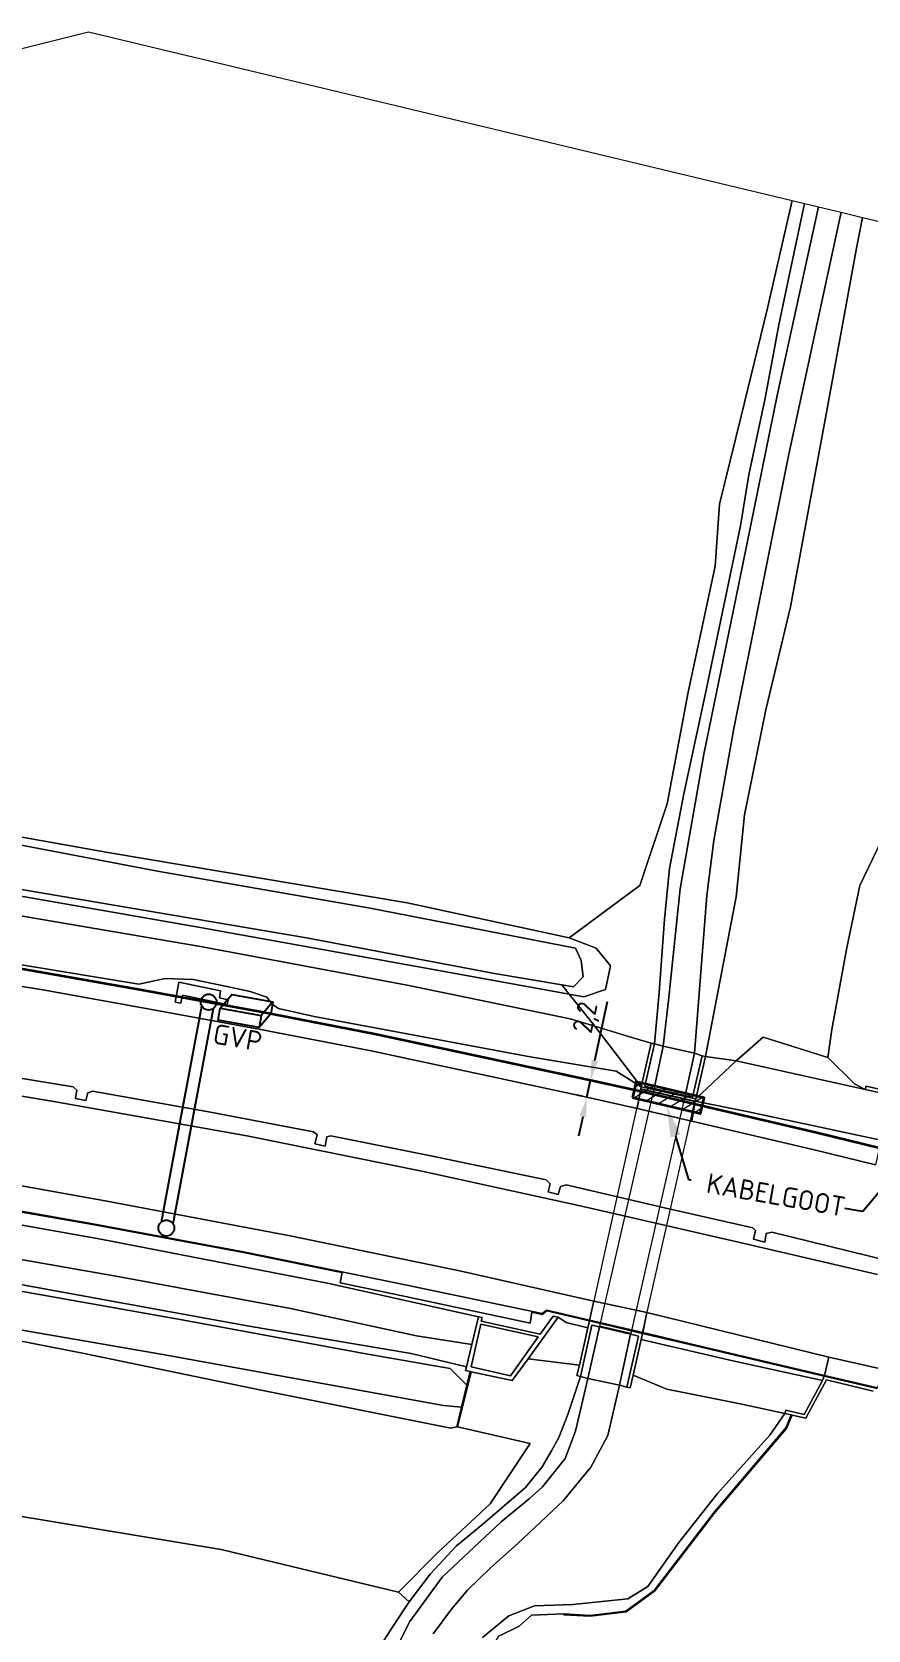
# Model space of a CAD drawing. Header units: metres. Extents: x 112942 to 118371, y 496117 to 499046.
# Drawn here: x 116852.3 to 116957.3, y 497158.4 to 497359 of the extents above; entities that cross this region are included whole.
import ezdxf
from ezdxf import colors
from ezdxf.entities.mleader import LeaderData, LeaderLine
from ezdxf.enums import TextEntityAlignment as Align
from ezdxf.math import Vec2, Vec3

# ---------------------------------------------------------------- set-up
doc = ezdxf.new("R2010")
doc.units = ezdxf.units.M
for name, color, linetype, lineweight in [('B-WE-OG-TOPOKAART-G', 7, 'Continuous', 18), ('N-WE-KL-AANPIJLING-T25', 7, 'Continuous', 25), ('N-WE-KL-DATA-T18', 1, 'Continuous', 18), ('N-WE-KL-DATA-T25', 7, 'Continuous', 25), ('N-WE-KL-DATA_GLASVEZEL-G', 90, 'KL-GLASVEZEL-N', 35), ('N-WE-KL-DATA_GLASVEZEL-M', 7, 'Continuous', 18), ('N-WE-KL-DATA_GLASVEZEL_KAST_PUTKAST-S', 90, 'Continuous', 25), ('N-WE-KL-DATA_KABELGOOT-A', 92, 'Continuous', 18), ('N-WE-KL-DATA_KABELGOOT-G', 90, 'Continuous', 35), ('N-WE-VW-BEWEGWIJZERING_DRAAGCONSTRUCTIE_PORTAAL-G', 7, 'Continuous', 25)]:
    doc.layers.add(name, color=color, linetype=linetype, lineweight=lineweight)
doc.styles.add('ISO', font='isocp.shx')
doc.styles.add('NLCS-ISO', font='NLCS-ISO.ttf')
doc.styles.add('NLCS-ISO-T25', font='NLCS-ISO.ttf', dxfattribs={"height": 2.5})
doc.linetypes.add('KL-GLASVEZEL-N', pattern='A,4,-1,[101,NLCS.SHX,S=0.5,R=0,X=0,Y=0],-1,4,-1,["G",Standard,S=1,R=0,X=-0.25,Y=-0.5],-1.5', length=12.5)
doc.dimstyles.new('ISO', dxfattribs={"dimtxt": 2.5, "dimasz": 2.5, "dimexe": 1.25, "dimexo": 0.625, "dimtad": 1, "dimtxsty": 'ISO', "dimcen": 2.5, "dimadec": 0, "dimazin": 0, "dimtfac": 1, "dimtmove": 0, "dimatfit": 3, "dimfxl": 0, "dimarcsym": 0})

# ---------------------------------------------------------------- blocks, each defined once
blk = doc.blocks.new('*D36')
at = {"layer": 'Defpoints', "color": 0, "transparency": 16777216}
for p in [(116922.46, 497227.41, 6.3), (116922.46, 497227.41), (116921.99, 497225.26, 2.65)]:
    blk.add_point(p, dxfattribs=at)
at = {"layer": 'N-WE-KL-DATA_GLASVEZEL-M', "color": 0, "lineweight": -2, "transparency": 16777216}
for p, q in [((116922.98, 497229.85), (116924.58, 497237.27)), ((116921.85, 497227.54), (116921.23, 497227.67)), ((116921.99, 497225.26), (116922.46, 497227.41)), ((116921.38, 497225.39), (116920.77, 497225.52)), ((116921.47, 497222.81), (116920.94, 497220.37))]:
    blk.add_line(p, q, dxfattribs=at)
at = {"layer": 'N-WE-KL-DATA_GLASVEZEL-M', "color": 0, "transparency": 16777216}
for points in [[(116922.57, 497229.94), (116923.39, 497229.76), (116922.46, 497227.41)], [(116921.06, 497222.9), (116921.88, 497222.72), (116921.99, 497225.26)]]:
    blk.add_solid(points, dxfattribs=at)
at = {"layer": 'N-WE-KL-DATA_GLASVEZEL-M', "color": 0, "transparency": 16777216, "insert": (116922.02, 497235.22), "char_height": 2.5, "attachment_point": 5, "rotation": 77.8758, "style": 'ISO'}
blk.add_mtext('2,2', dxfattribs=at)
blk = doc.blocks.new('SKL-DATA_GLASVEZEL_GLASVEZELKABELPUT_RECHTHOEKIG')
at = {"color": 0, "linetype": 'ByBlock'}
for points in [[(-3.2, -0.97), (-2.07, 0.97), (3.18, 0.97), (2.05, -0.97)], [(3.18, 0.97), (3.18, -0.53), (2.05, -2.47)], [(-3.2, -0.97), (2.05, -0.97), (2.05, -2.47), (-3.2, -2.47), (-3.2, -0.97)]]:
    blk.add_lwpolyline(points, dxfattribs=at)
at = {"layer": 'N-WE-KL-DATA-T18', "linetype": 'ByBlock', "style": 'NLCS-ISO', "flags": 1}
for tag, p in [('OMSCHRIJVING_LEGENDA', (-0.01, -8.43)), ('LOCATIE', (-0.01, -12.22)), ('TYPE_HANDHOLE', (-0.01, -16)), ('TYPE_GCO', (-0.01, -19.78)), ('BPS-CODERING', (-0.01, -23.57)), ('POSITIE_X', (-0.01, -27.35)), ('POSITIE_Y', (-0.01, -31.14)), ('OVERIGE_OPMERKING(EN)_1', (-0.01, -34.92)), ('OVERIGE_OPMERKING(EN)_2', (-0.01, -38.71))]:
    blk.add_attdef(tag, p, '', height=1.8, dxfattribs=at)
at = {"layer": 'N-WE-KL-DATA-T25', "linetype": 'ByBlock', "style": 'NLCS-ISO'}
blk.add_attdef('TYPE_SYMBOOL', text='', height=2.5, dxfattribs=at).set_placement((15.9, -0.24), align=Align.MIDDLE_CENTER)

msp = doc.modelspace()

# ---------------------------------------------------------------- hatches: boundary and pattern name
at = {"layer": 'N-WE-KL-DATA_KABELGOOT-A'}
h = msp.add_hatch(dxfattribs=at)
h.set_pattern_fill('ANSI31', color=256, scale=0.35, angle=-3.22918, style=0)
h.set_pattern_definition([(31.77082, (116218.6853, 496836.9199), (-0.5850985, 0.9447414), [])])
h.paths.add_polyline_path([(116927.722, 497225.22), (116936.24, 497223.218), (116936.698, 497225.164), (116928.18, 497227.167)])

# ---------------------------------------------------------------- linework, layer by layer
at = {"layer": 'B-WE-OG-TOPOKAART-G'}
for points in [[(116947.744, 497337.799, -1.014), (116944.67, 497324.3, -1.069), (116941.339, 497310.714, -0.953), (116938.609, 497299.704, -0.965), (116938.065, 497291.915, -1.165), (116934.715, 497276.08, -1.212), (116932.079, 497262.074, -1.128), (116928.649, 497251.809, -1.043), (116919.758, 497245.258, -1.197), (116899.451, 497249.652, -1.133), (116862.121, 497255.931, -1.283), (116824.745, 497262.597, -1.352), (116850.905, 497356.838, -0.959), (116859.462, 497358.953, -0.947), (116947.744, 497337.799, -1.014)], [(116930.066, 497232.036, -0.459), (116927.197, 497232.879, -1.026), (116922.996, 497234.163, -1.026), (116919.76, 497238.202, -1.142), (116921.611, 497237.866, -1.147), (116924.338, 497238.76, -1.167), (116924.935, 497241.752, -1.15), (116923.162, 497243.951, -1.147), (116919.758, 497245.258, -1.197), (116928.649, 497251.809, -1.043), (116932.079, 497262.074, -1.128), (116934.715, 497276.08, -1.212), (116938.065, 497291.915, -1.165), (116938.609, 497299.704, -0.965), (116941.339, 497310.714, -0.953), (116944.67, 497324.3, -1.069), (116947.744, 497337.799, -1.014), (116949.297, 497337.427, -1.055), (116947.25, 497327.749, -1.081), (116946.064, 497322.193, -1.072), (116944.368, 497313.008, -1.043), (116942.304, 497303.369, -1.011), (116941.249, 497296.966, -1.043), (116939.769, 497289.776, -1.061), (116936.847, 497275.763, -1.049), (116934.136, 497263.326, -1.003), (116932.354, 497253.955, -0.848), (116931.715, 497247.61, -0.671), (116931.044, 497238.393, -0.555), (116930.486, 497231.941, -0.459), (116930.066, 497232.036, -0.459)], [(116930.486, 497231.941, -0.459), (116931.044, 497238.393, -0.555), (116931.715, 497247.61, -0.671), (116932.354, 497253.955, -0.848), (116934.136, 497263.326, -1.003), (116936.847, 497275.763, -1.049), (116939.769, 497289.776, -1.061), (116941.249, 497296.966, -1.043), (116942.304, 497303.369, -1.011), (116944.368, 497313.008, -1.043), (116946.064, 497322.193, -1.072), (116947.25, 497327.749, -1.081), (116949.297, 497337.427, -1.055), (116951.041, 497337.009, -1.013), (116945.896, 497313.549, -1.031), (116941.037, 497289.709, -1.016), (116936.648, 497268.33, -1.007), (116933.695, 497251.416, -0.743), (116932.248, 497237.383, -0.537), (116931.545, 497231.661, -0.491), (116930.486, 497231.941, -0.459)], [(116953.881, 497336.328, -0.947), (116947.324, 497305.967, -1.063), (116940.445, 497271.519, -0.997), (116937.896, 497257.477, -0.837), (116937.04, 497250.591, -0.757), (116935.474, 497230.777, -0.473), (116931.545, 497231.661, -0.491), (116932.248, 497237.383, -0.537), (116933.695, 497251.416, -0.743), (116936.648, 497268.33, -1.007), (116941.037, 497289.709, -1.016), (116945.896, 497313.549, -1.031), (116951.041, 497337.009, -1.013), (116953.881, 497336.328, -0.947)], [(116936.464, 497230.455, -0.494), (116935.474, 497230.777, -0.473), (116937.04, 497250.591, -0.757), (116937.896, 497257.477, -0.837), (116940.445, 497271.519, -0.997), (116947.324, 497305.967, -1.063), (116953.881, 497336.328, -0.947), (116956.572, 497335.683, -1.112), (116955.803, 497331.83, -1.112), (116952.153, 497311.664, -1.157), (116947.518, 497286.805, -1.32), (116944.463, 497273.866, -0.982), (116941.763, 497260.715, -0.915), (116940.706, 497250.417, -0.703), (116936.882, 497230.357, -0.494), (116936.464, 497230.455, -0.494)], [(116936.882, 497230.357, -0.494), (116940.706, 497250.417, -0.703), (116941.763, 497260.715, -0.915), (116944.463, 497273.866, -0.982), (116947.518, 497286.805, -1.32), (116952.153, 497311.664, -1.157), (116955.803, 497331.83, -1.112), (116956.572, 497335.683, -1.112), (116977.608, 497330.679, -1.35), (116976.442, 497317.078, -1.293), (116976.189, 497308.151, -1.293), (116973.131, 497292.756, -1.287), (116969.136, 497279.525, -1.32), (116965.334, 497270.263, -1.235), (116960.856, 497263.339, -1.235), (116958.912, 497257.388, -1.235), (116956.22, 497251.846, -1.258), (116954.561, 497243.781, -1.258), (116952.74, 497233.748, -1.168), (116952.209, 497230.253, -1.168), (116944.094, 497232.802, -0.558), (116940.701, 497229.823, -0.485), (116936.882, 497230.357, -0.494)], [(116919.758, 497245.258, -1.197), (116923.162, 497243.951, -1.147), (116924.935, 497241.752, -1.15), (116924.338, 497238.76, -1.167), (116921.611, 497237.866, -1.147), (116919.76, 497238.202, -1.142), (116918.829, 497239.363, -1.652), (116920.295, 497239.115, -1.657), (116921.519, 497240.355, -1.66), (116921.278, 497242.412, -1.657), (116920.574, 497243.943, -1.667), (116894.797, 497248.993, -1.667), (116868.118, 497253.635, -1.677), (116841.125, 497258.753, -1.677), (116824.395, 497261.334, -1.688), (116824.745, 497262.597, -1.352), (116862.121, 497255.931, -1.283), (116899.451, 497249.652, -1.133), (116919.758, 497245.258, -1.197)], [(116824.395, 497261.334, -1.688), (116841.125, 497258.753, -1.677), (116868.118, 497253.635, -1.677), (116894.797, 497248.993, -1.667), (116920.574, 497243.943, -1.667), (116921.278, 497242.412, -1.657), (116921.519, 497240.355, -1.66), (116920.295, 497239.115, -1.657), (116918.829, 497239.363, -1.652), (116910.392, 497240.793, -1.67), (116886.801, 497245.24, -1.673), (116848.801, 497251.691, -1.663), (116822.912, 497255.993, -1.661), (116824.395, 497261.334, -1.688)], [(116822.912, 497255.993, -1.661), (116848.801, 497251.691, -1.663), (116886.801, 497245.24, -1.673), (116910.392, 497240.793, -1.67), (116918.829, 497239.363, -1.652), (116919.76, 497238.202, -1.142), (116899.48, 497241.88, -1.14), (116872.999, 497246.637, -1.14), (116841.836, 497252.097, -1.09), (116822.735, 497255.356, -1.259), (116822.912, 497255.993, -1.661)], [(116959.426, 497226.117, -1.473), (116957.023, 497226.659, -1.473), (116956.928, 497226.24, -0.569), (116955.549, 497226.947, -1.174), (116952.209, 497230.253, -1.168), (116952.74, 497233.748, -1.168), (116954.561, 497243.781, -1.258), (116956.22, 497251.846, -1.258), (116958.912, 497257.388, -1.235)], [(116822.735, 497255.356, -1.259), (116841.836, 497252.097, -1.09), (116872.999, 497246.637, -1.14), (116899.48, 497241.88, -1.14), (116919.76, 497238.202, -1.142), (116922.996, 497234.163, -1.026), (116919.882, 497235.114, -1.026), (116899.423, 497239.338, -1.026), (116873.518, 497244.164, -1.026), (116842.28, 497249.497, -1.005), (116822.052, 497252.895, -1.005), (116822.735, 497255.356, -1.259)], [(116928.814, 497226.548, 2.46), (116925.671, 497228.545, 2.123), (116914.876, 497230.339, 2.267), (116887.743, 497235.403, 2.353), (116883.274, 497236.395, 2.451), (116882.514, 497236.883, 2.451), (116881.806, 497237.822, 2.451), (116879.749, 497238.525, 2.421), (116876.223, 497239.292, 2.388), (116872.59, 497240.024, 2.397), (116869.045, 497240.14, 2.451), (116865.753, 497239.437, 2.481), (116844.37, 497242.979, 2.22), (116820.412, 497246.986, 2.132), (116822.052, 497252.895, -1.005), (116842.28, 497249.497, -1.005), (116873.518, 497244.164, -1.026), (116899.423, 497239.338, -1.026), (116919.882, 497235.114, -1.026), (116922.996, 497234.163, -1.026), (116928.814, 497226.548, 2.46)], [(116844.37, 497242.979, 2.22), (116865.753, 497239.437, 2.481), (116869.045, 497240.14, 2.451), (116872.59, 497240.024, 2.397), (116876.223, 497239.292, 2.388), (116879.749, 497238.525, 2.421), (116881.806, 497237.822, 2.451), (116882.514, 497236.883, 2.451), (116883.274, 497236.395, 2.451), (116887.743, 497235.403, 2.353), (116914.876, 497230.339, 2.267), (116925.671, 497228.545, 2.123), (116928.814, 497226.548, 2.46), (116928.762, 497226.317, 2.477), (116928.282, 497223.856, 2.617), (116921.995, 497225.255, 2.646), (116910.716, 497227.678, 2.664), (116894.92, 497231.065, 2.643), (116880.797, 497233.796, 2.637), (116865.742, 497236.573, 2.571), (116853.692, 497238.719, 2.538), (116838.761, 497241.132, 2.484)], [(116838.761, 497241.132, 2.484), (116853.692, 497238.719, 2.538), (116865.742, 497236.573, 2.571), (116880.797, 497233.796, 2.637), (116894.92, 497231.065, 2.643), (116910.716, 497227.678, 2.664), (116921.995, 497225.255, 2.646), (116928.282, 497223.856, 2.617), (116935.145, 497222.242, 2.614), (116950.325, 497218.679, 2.673), (116958.203, 497216.766, 2.657)], [(116870.333, 497237.167, 2.451), (116871.031, 497237.041, 2.433), (116871.257, 497238.079, 2.433), (116876.861, 497236.894, 2.433), (116876.968, 497237.497, 2.433), (116875.892, 497237.743, 2.55), (116876.003, 497238.617, 2.433), (116870.799, 497239.71, 2.433), (116870.333, 497237.167, 2.451)], [(116870.333, 497237.167, 2.451), (116870.799, 497239.71, 2.433), (116876.003, 497238.617, 2.433), (116875.892, 497237.743, 2.55), (116876.968, 497237.497, 2.433), (116876.861, 497236.894, 2.433), (116871.257, 497238.079, 2.433), (116871.031, 497237.041, 2.433), (116870.333, 497237.167, 2.451)], [(116928.814, 497226.548, 2.46), (116922.996, 497234.163, -1.026), (116927.197, 497232.879, -1.026), (116930.066, 497232.036, -0.459), (116928.814, 497226.548, 2.46)], [(116928.814, 497226.548, 2.46), (116930.066, 497232.036, -0.459), (116930.486, 497231.941, -0.459), (116929.277, 497226.64, -0.494), (116930.45, 497226.37, -0.517), (116934.318, 497225.48, -0.549), (116935.25, 497225.266, -0.578), (116936.464, 497230.455, -0.494), (116936.882, 497230.357, -0.494), (116935.638, 497225.037, 2.41), (116928.814, 497226.548, 2.46)], [(116930.486, 497231.941, -0.459), (116931.545, 497231.661, -0.491), (116930.45, 497226.37, -0.517), (116929.277, 497226.64, -0.494), (116930.486, 497231.941, -0.459)], [(116930.45, 497226.37, -0.517), (116931.545, 497231.661, -0.491), (116935.474, 497230.777, -0.473), (116934.318, 497225.48, -0.549), (116930.45, 497226.37, -0.517)], [(116940.701, 497229.823, -0.485), (116944.094, 497232.802, -0.558), (116952.209, 497230.253, -1.168), (116955.549, 497226.947, -1.174), (116956.928, 497226.24, -0.569), (116940.701, 497229.823, -0.485)], [(116959.054, 497191.11, 2.149), (116952.349, 497192.645, 2.149), (116929.502, 497198.248, 2.099), (116922.845, 497199.658, 2.037), (116906.193, 497203.431, 2.109), (116884.746, 497207.861, 2.091), (116861.525, 497212.253, 2.022), (116844.236, 497215.356, 2.013), (116829.717, 497217.727, 2.013), (116816.052, 497219.885, 2.043), (116813.001, 497220.29, 2.037), (116816.236, 497230.914, 2.323), (116834.209, 497228.184, 2.314), (116855.086, 497224.724, 2.367), (116879.309, 497220.399, 2.387), (116901.274, 497215.966, 2.416), (116921.148, 497211.623, 2.436), (116941.022, 497207.073, 2.471), (116958.448, 497203.027, 2.529)], [(116934.318, 497225.48, -0.549), (116935.474, 497230.777, -0.473), (116936.464, 497230.455, -0.494), (116935.25, 497225.266, -0.578), (116934.318, 497225.48, -0.549)], [(116935.571, 497224.751, 2.46), (116935.638, 497225.037, 2.41), (116940.701, 497229.823, -0.485), (116956.928, 497226.24, -0.569), (116958.992, 497225.774, -0.569), (116958.93, 497219.864, 2.492), (116956.527, 497220.36, 2.393), (116942.276, 497223.44, 2.343), (116935.571, 497224.751, 2.46)], [(116936.882, 497230.357, -0.494), (116940.701, 497229.823, -0.485), (116935.638, 497225.037, 2.41), (116936.882, 497230.357, -0.494)], [(116958.448, 497203.027, 2.529), (116941.022, 497207.073, 2.471), (116921.148, 497211.623, 2.436), (116901.274, 497215.966, 2.416), (116879.309, 497220.399, 2.387), (116855.086, 497224.724, 2.367), (116834.209, 497228.184, 2.314)], [(116962.222, 497204.15, 2.442), (116945.185, 497208.339, 2.364), (116944.502, 497208.147, 2.358), (116944.302, 497207.058, 2.358), (116942.877, 497207.434, 2.358), (116943.15, 497208.517, 2.378), (116942.819, 497208.872, 2.378), (116931.721, 497211.354, 2.355), (116919.371, 497214.275, 2.332), (116918.666, 497214.055, 2.303), (116918.399, 497213.058, 2.3), (116917.125, 497213.379, 2.3), (116917.389, 497214.389, 2.341), (116916.864, 497214.9, 2.341), (116902.204, 497217.93, 2.355), (116889.865, 497220.422, 2.277), (116889.345, 497220.27, 2.259), (116889.154, 497219.134, 2.262), (116887.84, 497219.417, 2.262), (116888.127, 497220.529, 2.277), (116887.671, 497220.898, 2.277), (116874.748, 497223.383, 2.349), (116859.948, 497226.03, 2.32), (116859.356, 497225.795, 2.274), (116859.127, 497224.83, 2.294), (116857.823, 497225.102, 2.294), (116857.964, 497226.124, 2.282), (116857.53, 497226.544, 2.282), (116843.184, 497228.908, 2.277)], [(116843.184, 497228.908, 2.277), (116857.53, 497226.544, 2.282), (116857.964, 497226.124, 2.282), (116857.823, 497225.102, 2.294), (116859.127, 497224.83, 2.294), (116859.356, 497225.795, 2.274), (116859.948, 497226.03, 2.32), (116874.748, 497223.383, 2.349), (116887.671, 497220.898, 2.277), (116888.127, 497220.529, 2.277), (116887.84, 497219.417, 2.262), (116889.154, 497219.134, 2.262), (116889.345, 497220.27, 2.259), (116889.865, 497220.422, 2.277), (116902.204, 497217.93, 2.355), (116916.864, 497214.9, 2.341), (116917.389, 497214.389, 2.341), (116917.125, 497213.379, 2.3), (116918.399, 497213.058, 2.3), (116918.666, 497214.055, 2.303), (116919.371, 497214.275, 2.332), (116931.721, 497211.354, 2.355), (116942.819, 497208.872, 2.378), (116943.15, 497208.517, 2.378), (116942.877, 497207.434, 2.358), (116944.302, 497207.058, 2.358), (116944.502, 497208.147, 2.358), (116945.185, 497208.339, 2.364), (116962.222, 497204.15, 2.442)], [(116922.358, 497197.213, 1.934), (116928.8, 497226.257, 2.477), (116935.511, 497224.713, 2.46), (116928.927, 497195.676, 1.945), (116922.358, 497197.213, 1.934)], [(116930.428, 497226.273, -0.517), (116934.296, 497225.383, -0.549), (116927.49, 497195.606, -1.005), (116923.596, 497196.532, -1.005), (116930.428, 497226.273, -0.517)], [(116935.571, 497224.751, 2.46), (116935.145, 497222.242, 2.614), (116928.282, 497223.856, 2.617), (116928.762, 497226.317, 2.477), (116935.571, 497224.751, 2.46)], [(116935.571, 497224.751, 2.46), (116928.762, 497226.317, 2.477), (116928.814, 497226.548, 2.46), (116935.638, 497225.037, 2.41), (116935.571, 497224.751, 2.46)], [(116965.729, 497218.097, 2.492), (116965.598, 497217.629, 2.48), (116958.794, 497219.312, 2.532), (116958.93, 497219.864, 2.492), (116958.992, 497225.774, -0.569), (116956.928, 497226.24, -0.569), (116957.023, 497226.659, -1.473), (116959.426, 497226.117, -1.473), (116959.358, 497219.627, -1.473), (116965.277, 497218.158, -1.473), (116968.184, 497223.863, -1.473), (116970.953, 497223.152, -1.473), (116970.846, 497222.736, -0.575), (116968.411, 497223.361, -0.575), (116965.729, 497218.097, 2.492)], [(116935.571, 497224.751, 2.46), (116942.276, 497223.44, 2.343), (116956.527, 497220.36, 2.393), (116958.93, 497219.864, 2.492), (116958.794, 497219.312, 2.532), (116958.203, 497216.766, 2.657), (116950.325, 497218.679, 2.673), (116935.145, 497222.242, 2.614), (116935.571, 497224.751, 2.46)], [(116812.168, 497217.307, 1.907), (116813.001, 497220.29, 2.037), (116816.052, 497219.885, 2.043), (116829.717, 497217.727, 2.013), (116844.236, 497215.356, 2.013), (116861.525, 497212.253, 2.022), (116884.746, 497207.861, 2.091), (116906.193, 497203.431, 2.109), (116922.845, 497199.658, 2.037), (116922.317, 497197.276, 1.934), (116916.948, 497198.538, 1.91), (116916.359, 497198.104, 1.91), (116899.39, 497201.679, 1.657), (116890.599, 497203.476, 1.919), (116878.907, 497205.866, 1.846), (116859.976, 497209.381, 1.832), (116842.65, 497212.401, 1.867), (116820.942, 497215.957, 1.858), (116812.168, 497217.307, 1.907)], [(116811.693, 497215.575, 1.608), (116829.967, 497212.966, 1.723), (116860.994, 497207.451, 1.78), (116889.631, 497201.859, 1.883), (116890.199, 497201.734, 2.055), (116908.364, 497197.708, 1.843), (116907.539, 497194.218, -0.427), (116900.621, 497195.293, -0.713), (116884.805, 497198.731, -0.723), (116863.115, 497202.77, -0.68), (116837.836, 497207.206, -0.81), (116834.161, 497208.545, -0.275), (116828.343, 497209.522, -0.275), (116823.203, 497209.507, -0.701), (116810.539, 497211.417, -0.747), (116811.693, 497215.575, 1.608)], [(116810.539, 497211.417, -0.747), (116823.203, 497209.507, -0.701), (116828.343, 497209.522, -0.275), (116834.161, 497208.545, -0.275), (116837.836, 497207.206, -0.81), (116863.115, 497202.77, -0.68), (116884.805, 497198.731, -0.723), (116900.621, 497195.293, -0.713), (116907.539, 497194.218, -0.427), (116906.875, 497191.41, -0.683), (116899.944, 497193.081, -0.9), (116879.336, 497196.56, -1.02), (116846.987, 497202.448, -0.95), (116827.881, 497206.046, -0.71), (116813.798, 497208.097, -1.01), (116809.786, 497208.708, -1.023), (116810.539, 497211.417, -0.747)], [(116842.634, 497212.303, 1.867), (116859.958, 497209.283, 1.832), (116878.887, 497205.768, 1.846), (116890.579, 497203.378, 1.919), (116891.266, 497203.238, 1.899), (116891.026, 497201.951, 1.855), (116898.628, 497200.369, 1.835), (116914.866, 497196.882, 1.89), (116915.061, 497198.275, 1.891), (116916.383, 497197.996, 1.91), (116916.97, 497198.43, 1.91), (116922.298, 497197.176, 1.934), (116922.106, 497196.32, 1.535), (116919.394, 497196.981, 1.5), (116918.363, 497197.654, 1.381), (116917.775, 497197.792, 1.843), (116916.129, 497195.521, 1.843), (116908.737, 497197.153, 1.843), (116908.841, 497197.592, 1.843), (116908.364, 497197.708, 1.843), (116890.199, 497201.734, 2.055), (116889.631, 497201.859, 1.883), (116860.994, 497207.451, 1.78), (116829.967, 497212.966, 1.723)], [(116958.43, 497188.692, 2.038), (116951.777, 497190.251, 2.038), (116935.457, 497194.092, 1.966), (116928.965, 497195.616, 1.945), (116922.298, 497197.176, 1.934), (116916.97, 497198.43, 1.91), (116916.383, 497197.996, 1.91), (116915.061, 497198.275, 1.891), (116914.866, 497196.882, 1.89), (116898.628, 497200.369, 1.835), (116891.026, 497201.951, 1.855), (116891.266, 497203.238, 1.899), (116890.579, 497203.378, 1.919), (116878.887, 497205.768, 1.846), (116859.958, 497209.283, 1.832), (116842.634, 497212.303, 1.867)], [(116842.65, 497212.401, 1.867), (116859.976, 497209.381, 1.832), (116878.907, 497205.866, 1.846), (116890.599, 497203.476, 1.919), (116899.39, 497201.679, 1.657), (116916.359, 497198.104, 1.91), (116916.948, 497198.538, 1.91), (116922.317, 497197.276, 1.934), (116928.989, 497195.716, 1.954), (116935.479, 497194.19, 1.966), (116951.8, 497190.348, 2.038), (116958.452, 497188.79, 2.038)], [(116808.471, 497203.969, -1.463), (116809.608, 497208.064, -1.393), (116809.832, 497208.029, -1.393), (116840.3, 497202.781, -1.417), (116870.944, 497197.351, -1.44), (116894.266, 497193.069, -1.443), (116904.847, 497191.205, -1.447), (116906.929, 497189.099, -1.474), (116906.257, 497186.366, -1.474), (116903.979, 497186.548, -1.47), (116868.785, 497192.967, -1.46), (116839.964, 497197.929, -1.463), (116813.127, 497203.27, -1.463), (116808.471, 497203.969, -1.463)], [(116809.786, 497208.708, -1.023), (116813.798, 497208.097, -1.01), (116827.881, 497206.046, -0.71), (116846.987, 497202.448, -0.95), (116879.336, 497196.56, -1.02), (116899.944, 497193.081, -0.9), (116906.875, 497191.41, -0.683), (116906.765, 497190.943, -1.128), (116907.351, 497190.818, -1.026), (116906.929, 497189.099, -1.474), (116904.847, 497191.205, -1.447), (116894.266, 497193.069, -1.443), (116870.944, 497197.351, -1.44), (116840.3, 497202.781, -1.417), (116809.832, 497208.029, -1.393), (116809.608, 497208.064, -1.393), (116809.786, 497208.708, -1.023)], [(116808.114, 497202.682, -1.074), (116808.471, 497203.969, -1.463), (116813.127, 497203.27, -1.463), (116839.964, 497197.929, -1.463), (116868.785, 497192.967, -1.46), (116903.979, 497186.548, -1.47), (116906.257, 497186.366, -1.474), (116905.652, 497183.901, -0.959), (116904.928, 497183.7, -0.686), (116881.101, 497188.497, -0.88), (116858.911, 497193.078, -0.903), (116833.236, 497198.113, -1.007), (116808.114, 497202.682, -1.074)], [(116808.114, 497202.682, -1.074), (116833.236, 497198.113, -1.007), (116858.911, 497193.078, -0.903), (116881.101, 497188.497, -0.88), (116904.928, 497183.7, -0.686), (116905.652, 497183.901, -0.959), (116905.749, 497183.878, -0.959), (116914.86, 497181.792, -0.613), (116909.869, 497174.244, -0.532), (116903.299, 497168.099, -0.439), (116898.359, 497163.157, -0.282), (116876.093, 497168.506, -0.143), (116823.417, 497177.198, -0.347), (116816.105, 497198.054, -0.743), (116805.858, 497194.554, -0.6), (116808.114, 497202.682, -1.074)], [(116922.317, 497197.276, 1.934), (116922.845, 497199.658, 2.037), (116929.502, 497198.248, 2.099), (116928.989, 497195.716, 1.954), (116922.317, 497197.276, 1.934)], [(116790.027, 497137.524, -0.192), (116805.858, 497194.554, -0.6), (116816.105, 497198.054, -0.743), (116823.417, 497177.198, -0.347), (116876.093, 497168.506, -0.143), (116898.359, 497163.157, -0.282), (116899.689, 497161.917, -0.366), (116897.728, 497158.97, -0.34), (116895.663, 497155.785, -0.232)], [(116918.363, 497197.654, 1.381), (116914.6, 497192.44, -0.572), (116912.616, 497189.69, -0.625), (116907.448, 497190.797, -0.915), (116907.351, 497190.818, -1.026), (116906.765, 497190.943, -1.128), (116906.875, 497191.41, -0.683), (116907.539, 497194.218, -0.427), (116908.364, 497197.708, 1.843), (116908.841, 497197.592, 1.843), (116908.737, 497197.153, 1.843), (116916.129, 497195.521, 1.843), (116917.775, 497197.792, 1.843), (116918.363, 497197.654, 1.381)], [(116921.04, 497191.617, -0.5), (116914.6, 497192.44, -0.572), (116918.363, 497197.654, 1.381), (116919.394, 497196.981, 1.5), (116922.106, 497196.32, 1.535), (116921.04, 497191.617, -0.5)], [(116928.989, 497195.716, 1.954), (116929.502, 497198.248, 2.099), (116952.349, 497192.645, 2.149), (116951.8, 497190.348, 2.038), (116935.479, 497194.19, 1.966), (116928.989, 497195.716, 1.954)], [(116907.474, 497191.417, 1.71), (116908.685, 497196.774, 1.762), (116915.885, 497195.169, 1.835), (116912.396, 497190.287, 1.779), (116907.474, 497191.417, 1.71)], [(116915.885, 497195.169, 1.835), (116908.685, 497196.774, 1.762), (116907.474, 497191.417, 1.71), (116912.396, 497190.287, 1.779), (116915.885, 497195.169, 1.835)], [(116922.298, 497197.176, 1.934), (116928.965, 497195.616, 1.945), (116928.787, 497194.834, 1.756), (116927.788, 497190.371, -0.456), (116927.429, 497188.769, -0.456), (116927.01, 497188.863, -0.503), (116928.445, 497195.276, -1.017), (116927.467, 497195.509, -1.005), (116923.573, 497196.435, -1.005), (116922.625, 497196.66, -1.017), (116921.164, 497190.22, -0.598), (116920.745, 497190.315, -0.598), (116921.04, 497191.617, -0.5), (116922.106, 497196.32, 1.535), (116922.298, 497197.176, 1.934)], [(116923.573, 497196.435, -1.005), (116922.125, 497189.953, -0.622), (116921.164, 497190.22, -0.598), (116922.625, 497196.66, -1.017), (116923.573, 497196.435, -1.005)], [(116927.467, 497195.509, -1.005), (116926.064, 497189.109, -0.59), (116922.125, 497189.953, -0.622), (116923.573, 497196.435, -1.005), (116927.467, 497195.509, -1.005)], [(116927.01, 497188.863, -0.503), (116926.064, 497189.109, -0.59), (116927.467, 497195.509, -1.005), (116928.445, 497195.276, -1.017), (116927.01, 497188.863, -0.503)], [(116928.965, 497195.616, 1.945), (116935.457, 497194.092, 1.966), (116951.777, 497190.251, 2.038), (116951.547, 497189.71, 1.872), (116940.306, 497192.151, 1.922), (116928.787, 497194.834, 1.756), (116928.965, 497195.616, 1.945)], [(116928.787, 497194.834, 1.756), (116940.306, 497192.151, 1.922), (116951.547, 497189.71, 1.872), (116949.25, 497185.455, -0.369), (116946.94, 497185.989, -0.369), (116946.844, 497185.57, -0.805), (116941.439, 497186.712, -0.628), (116932.021, 497188.616, -0.494), (116927.788, 497190.371, -0.456), (116928.787, 497194.834, 1.756)], [(116921.164, 497190.22, -0.598), (116919.586, 497185.434, -0.575), (116918.454, 497182.555, -0.645), (116917.533, 497180.855, -0.628), (116916.362, 497178.879, -0.636), (116914.279, 497176.283, -0.633), (116908.924, 497171.669, -0.593), (116905.623, 497168.934, -0.523), (116902.327, 497165.382, -0.468), (116899.689, 497161.917, -0.366), (116898.359, 497163.157, -0.282), (116903.299, 497168.099, -0.439), (116909.869, 497174.244, -0.532), (116914.86, 497181.792, -0.613), (116905.749, 497183.878, -0.959), (116907.448, 497190.797, -0.915), (116912.616, 497189.69, -0.625), (116914.6, 497192.44, -0.572), (116921.04, 497191.617, -0.5), (116920.745, 497190.315, -0.598), (116921.164, 497190.22, -0.598)], [(116951.8, 497190.348, 2.038), (116952.349, 497192.645, 2.149), (116959.054, 497191.11, 2.149), (116958.452, 497188.79, 2.038), (116951.8, 497190.348, 2.038)], [(116895.663, 497155.785, -0.232), (116897.728, 497158.97, -0.34), (116899.689, 497161.917, -0.366), (116902.327, 497165.382, -0.468), (116905.623, 497168.934, -0.523), (116908.924, 497171.669, -0.593), (116914.279, 497176.283, -0.633), (116916.362, 497178.879, -0.636), (116917.533, 497180.855, -0.628), (116918.454, 497182.555, -0.645), (116919.586, 497185.434, -0.575), (116921.164, 497190.22, -0.598)], [(116921.164, 497190.22, -0.598), (116922.125, 497189.953, -0.622), (116920.574, 497183.331, -0.57), (116919.279, 497179.933, -0.573), (116916.434, 497176.358, -0.597), (116914.74, 497174.868, -0.581), (116911.245, 497171.958, -0.602), (116903.839, 497165.038, -0.477), (116899.77, 497159.447, -0.313), (116895.826, 497151.707, -0.14)], [(116895.826, 497151.707, -0.14), (116899.77, 497159.447, -0.313), (116903.839, 497165.038, -0.477), (116911.245, 497171.958, -0.602), (116914.74, 497174.868, -0.581), (116916.434, 497176.358, -0.597), (116919.279, 497179.933, -0.573), (116920.574, 497183.331, -0.57), (116922.125, 497189.953, -0.622), (116926.064, 497189.109, -0.59), (116924.594, 497182.816, -0.657), (116922.476, 497178.841, -0.633), (116918.992, 497174.614, -0.63), (116913.361, 497169.28, -0.507), (116909.843, 497166.133, -0.428), (116907.008, 497163.387, -0.401), (116905.009, 497160.99, -0.401), (116902.687, 497157.888, -0.273)], [(116902.687, 497157.888, -0.273), (116905.009, 497160.99, -0.401), (116907.008, 497163.387, -0.401), (116909.843, 497166.133, -0.428), (116913.361, 497169.28, -0.507), (116918.992, 497174.614, -0.63), (116922.476, 497178.841, -0.633), (116924.594, 497182.816, -0.657), (116926.064, 497189.109, -0.59), (116927.01, 497188.863, -0.503), (116927.429, 497188.769, -0.456), (116927.788, 497190.371, -0.456)], [(116905.749, 497183.878, -0.959), (116905.652, 497183.901, -0.959), (116906.257, 497186.366, -1.474), (116906.929, 497189.099, -1.474), (116907.351, 497190.818, -1.026), (116907.448, 497190.797, -0.915), (116905.749, 497183.878, -0.959)], [(116906.679, 497140.557, -1.474), (116906.508, 497146.346, -1.474), (116907.265, 497150.532, -1.474), (116908.649, 497153.866, -1.474), (116910.954, 497157.629, -1.474), (116913.485, 497158.885, -1.474), (116915.04, 497160.253, -1.474), (116919.098, 497160.411, -1.474), (116919.093, 497160.311, -1.474), (116922.394, 497160.128, -1.474), (116926.925, 497160.657, -1.474), (116930.502, 497163.288, -1.474), (116938.078, 497173.175, -1.474), (116947.029, 497183.696, -1.474), (116947.727, 497185.366, -1.474), (116949.472, 497184.962, -1.474), (116952.074, 497189.781, -1.474), (116957.897, 497188.345, -1.474)], [(116927.788, 497190.371, -0.456), (116932.021, 497188.616, -0.494), (116941.439, 497186.712, -0.628), (116946.844, 497185.57, -0.805), (116944.936, 497182.861, -0.953), (116938.371, 497175.511, -1.04), (116933.532, 497169.366, -1.061), (116929.624, 497163.861, -1.177), (116927.105, 497162.293, -1.177), (116920.222, 497161.581, -1.058), (116915.428, 497161.414, -1.064), (116912.197, 497160.174, -1.023), (116908.903, 497157.443, -1.023)], [(116957.897, 497188.345, -1.474), (116952.074, 497189.781, -1.474), (116949.472, 497184.962, -1.474), (116947.727, 497185.366, -1.474), (116947.625, 497185.389, -1.194), (116946.844, 497185.57, -0.805), (116946.94, 497185.989, -0.369), (116949.25, 497185.455, -0.369), (116951.547, 497189.71, 1.872), (116951.777, 497190.251, 2.038), (116958.43, 497188.692, 2.038)], [(116908.903, 497157.443, -1.023), (116912.197, 497160.174, -1.023), (116915.428, 497161.414, -1.064), (116920.222, 497161.581, -1.058), (116927.105, 497162.293, -1.177), (116929.624, 497163.861, -1.177), (116933.532, 497169.366, -1.061), (116938.371, 497175.511, -1.04), (116944.936, 497182.861, -0.953), (116946.844, 497185.57, -0.805), (116947.625, 497185.389, -1.194), (116946.943, 497183.749, -1.218), (116938.001, 497173.238, -1.276), (116930.432, 497163.36, -1.276), (116926.887, 497160.753, -1.276), (116922.391, 497160.228, -1.276), (116919.098, 497160.411, -1.474), (116915.04, 497160.253, -1.474), (116913.485, 497158.885, -1.474), (116910.954, 497157.629, -1.474)], [(116938.078, 497173.175, -1.474), (116930.502, 497163.288, -1.474), (116926.925, 497160.657, -1.474), (116922.394, 497160.128, -1.474), (116919.093, 497160.311, -1.474), (116919.098, 497160.411, -1.474), (116922.391, 497160.228, -1.276), (116926.887, 497160.753, -1.276), (116930.432, 497163.36, -1.276), (116938.001, 497173.238, -1.276), (116946.943, 497183.749, -1.218), (116947.625, 497185.389, -1.194), (116947.727, 497185.366, -1.474), (116947.029, 497183.696, -1.474), (116938.078, 497173.175, -1.474)]]:
    msp.add_polyline3d(points, dxfattribs=at)
at = {"layer": 'N-WE-KL-DATA_GLASVEZEL-G', "elevation": 6.297, "flags": 128}
msp.add_lwpolyline([(116447.908, 497300.203), (116465.238, 497297.672), (116484.7, 497295.014), (116499.765, 497292.854), (116518.539, 497290.195), (116530.143, 497288.552), (116530.143, 497288.552), (116543.156, 497286.449), (116557.771, 497284.095), (116583.542, 497280.464), (116599.888, 497278.119), (116603.095, 497277.66), (116619.573, 497275.303), (116621.152, 497275.082), (116633.544, 497273.341), (116633.545, 497273.341), (116653.547, 497270.317), (116671.848, 497267.597), (116690.341, 497264.969), (116706.459, 497262.623), (116729, 497259.366), (116746.183, 497256.921), (116746.184, 497256.921), (116763.721, 497254.622), (116779.247, 497252.629), (116791.531, 497250.928), (116804.353, 497248.974), (116819.991, 497246.579), (116821.942, 497246.281), (116839.124, 497243.442), (116854.06, 497240.888), (116866.134, 497238.738), (116881.205, 497235.958), (116895.36, 497233.221), (116911.178, 497229.829), (116922.465, 497227.404), (116928.773, 497226.001), (116935.648, 497224.384), (116950.836, 497220.819), (116958.714, 497218.906), (116965.477, 497217.317), (116970.562, 497216.021), (116987.366, 497211.877), (117002.705, 497207.462), (117002.705, 497207.462), (117026.556, 497200.667), (117041.28, 497196.413), (117055.76, 497192.029), (117063.582, 497189.546), (117071.053, 497187.195), (117080.69, 497184.04), (117093.272, 497179.894), (117102.488, 497176.852), (117114.903, 497172.605), (117124.555, 497169.23), (117134.115, 497165.827), (117143.269, 497162.513), (117150.342, 497159.896), (117159.785, 497156.382), (117168.774, 497152.871), (117182.119, 497147.629), (117192.881, 497143.365), (117204.198, 497138.799), (117217.184, 497133.348), (117226.157, 497129.506), (117239.846, 497123.574), (117253.21, 497117.561), (117269.955, 497109.886), (117278.809, 497105.935), (117302.805, 497094.576), (117323.216, 497084.391), (117346.155, 497072.511), (117363.367, 497063.365), (117378.148, 497055.442), (117384.742, 497052.043), (117399.04, 497044.254), (117409.51, 497038.487), (117420.5, 497032.438), (117432.495, 497025.833), (117444.112, 497019.348), (117453.997, 497013.779), (117460.381, 497010.106)], dxfattribs=at)
at = {"layer": 'N-WE-KL-DATA_KABELGOOT-G', "elevation": 2.697}
msp.add_lwpolyline([(116927.722, 497225.22), (116936.24, 497223.218), (116936.698, 497225.164), (116928.18, 497227.167)], close=True, dxfattribs=at)
at = {"layer": 'N-WE-VW-BEWEGWIJZERING_DRAAGCONSTRUCTIE_PORTAAL-G'}
for p, q in [((116868.595, 497209.62), (116871.657, 497226.014)), ((116870.07, 497209.345), (116873.131, 497225.738))]:
    msp.add_line(p, q, dxfattribs=at)
at = {"layer": 'N-WE-VW-BEWEGWIJZERING_DRAAGCONSTRUCTIE_PORTAAL-G', "linetype": 'ByBlock'}
for points in [[(116868.595, 497209.62), (116873.667, 497236.677)], [(116870.07, 497209.345), (116875.141, 497236.402)]]:
    msp.add_lwpolyline(points, dxfattribs=at)
for centre in [(116874.526, 497237.19, 6.297), (116869.211, 497208.832)]:
    msp.add_circle(centre, 1, dxfattribs=at)

# ---------------------------------------------------------------- block references
at = {"layer": 'N-WE-KL-DATA_GLASVEZEL_KAST_PUTKAST-S'}
ref = msp.add_blockref('SKL-DATA_GLASVEZEL_GLASVEZELKABELPUT_RECHTHOEKIG', (116879.28, 497236.815, 6.297), dxfattribs=dict(at, rotation=350.0000000000612))
ref.add_attrib('TYPE_SYMBOOL', 'GVP', dxfattribs={"layer": 'N-WE-KL-DATA-T25', "linetype": 'ByBlock', "height": 2.5, "rotation": 350, "style": 'NLCS-ISO'}).set_placement((116878.166, 497232.728, 6.297), align=Align.MIDDLE_CENTER)

# ---------------------------------------------------------------- dimensions: what is measured, and where the dimension line sits
at = {"layer": 'N-WE-KL-DATA_GLASVEZEL-M'}
dim = msp.add_aligned_dim(p1=(116921.995, 497225.255, 2.646), p2=(116922.457, 497227.406, 6.297), distance=0, dimstyle='ISO', dxfattribs=at)
dim.commit()
dim.dimension.update_dxf_attribs({"geometry": '*D36', "text_midpoint": (116922.025, 497235.215)})

# ---------------------------------------------------------------- leaders
at = {"layer": 'N-WE-KL-AANPIJLING-T25'}
ml = msp.add_multileader_mtext('Standard', dxfattribs=at)
ml.set_content('KABELGOOT', color=256, style='NLCS-ISO-T25')
ml.set_leader_properties()
ml.build(insert=Vec2(0, 0))
ml.multileader.update_dxf_attribs({"text_right_attachment_type": 6, "dogleg_length": 0.36})
ctx = ml.context
ctx.base_point, ctx.char_height, ctx.plane_origin, ctx.plane_x_axis, ctx.plane_y_axis = Vec3(116935.09, 497214.868, 2.697), 2.5, Vec3(116931.981, 497224.219, 2.697), Vec3(0.9848078, -0.1736482), Vec3(0.1736482, 0.9848078)
ctx.right_attachment = 6
notes = []
notes.append((ctx, [(0, (1, 1, 0), (116934.736, 497214.931, 2.697), (0.9848078, -0.1736482), 0.36, [(0, [(116931.981, 497224.219, 2.697)], 0, [])])]))
ctx.mtext.insert, ctx.mtext.text_direction, ctx.mtext.rotation, ctx.mtext.flow_direction = Vec3(116937.277, 497215.752, 2.697), Vec3(0.9848078, -0.1736482), 6.1086524, 5
ml = msp.add_multileader_mtext('Standard', dxfattribs=at)
ml.set_content('', color=256)
ml.set_leader_properties()
ml.build(insert=Vec2(0, 0))
ml.multileader.update_dxf_attribs({"text_right_attachment_type": 6, "dogleg_length": 0.36})
ctx = ml.context
ctx.base_point, ctx.plane_origin, ctx.plane_x_axis, ctx.plane_y_axis = Vec3(116952.738, 497213.61, 2.697), Vec3(116961.863, 497217.139, 2.697), Vec3(0.9848078, -0.1736482), Vec3(0.1736482, 0.9848078)
ctx.right_attachment, ctx.text_align_type = 6, 2
notes.append((ctx, [(0, (1, 1, 0), (116956.63, 497210.893, 2.697), (-0.9848078, 0.1736482), 0.305, [(0, [(116961.863, 497217.139, 2.697)], 0, [])])]))
ctx.mtext.insert, ctx.mtext.text_direction, ctx.mtext.rotation, ctx.mtext.alignment, ctx.mtext.flow_direction = Vec3(116955.055, 497215.233, 2.697), Vec3(0.9848078, -0.1736482), 6.1086524, 3, 5
for ctx, leaders in notes:
    for number, flags, end, landing, length, lines in leaders:
        leader = LeaderData()
        leader.index, (leader.has_last_leader_line, leader.has_dogleg_vector, leader.attachment_direction) = number, flags
        leader.last_leader_point, leader.dogleg_vector, leader.dogleg_length = Vec3(end), Vec3(landing), length
        for number, points, colour, breaks in lines:
            line = LeaderLine()
            line.index, line.vertices, line.color, line.breaks = number, Vec3.list(points), colors.encode_raw_color(colour), breaks
            leader.lines.append(line)
        ctx.leaders.append(leader)

doc.saveas('drawing.dxf')
